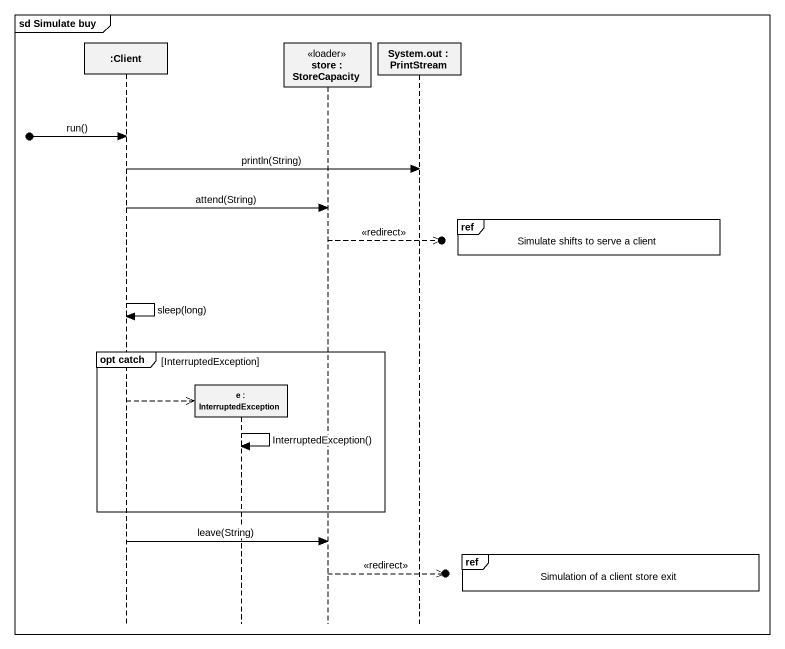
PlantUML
@startuml
mainframe sd Simulate buy
hide footbox
participant ":Client" as Client
participant "e : InterruptedException" as e
participant "store : StoreCapacity" as store <<loader>>
participant "System.out : PrintStream" as System_out

[o-> Client : run()
Client -> System_out : println(String)
Client -> store : attend(String)
ref over System_out : Simulate shifts to serve a client
store -->>o] : <<redirect>>
Client -> Client : sleep(long)
group opt catch [InterruptedException]
  Client -->> e **
  e -> e : InterruptedException()
end
Client -> store : leave(String)
ref over System_out : Simulation of a client store exit
store -->>o] : <<redirect>>
@enduml
